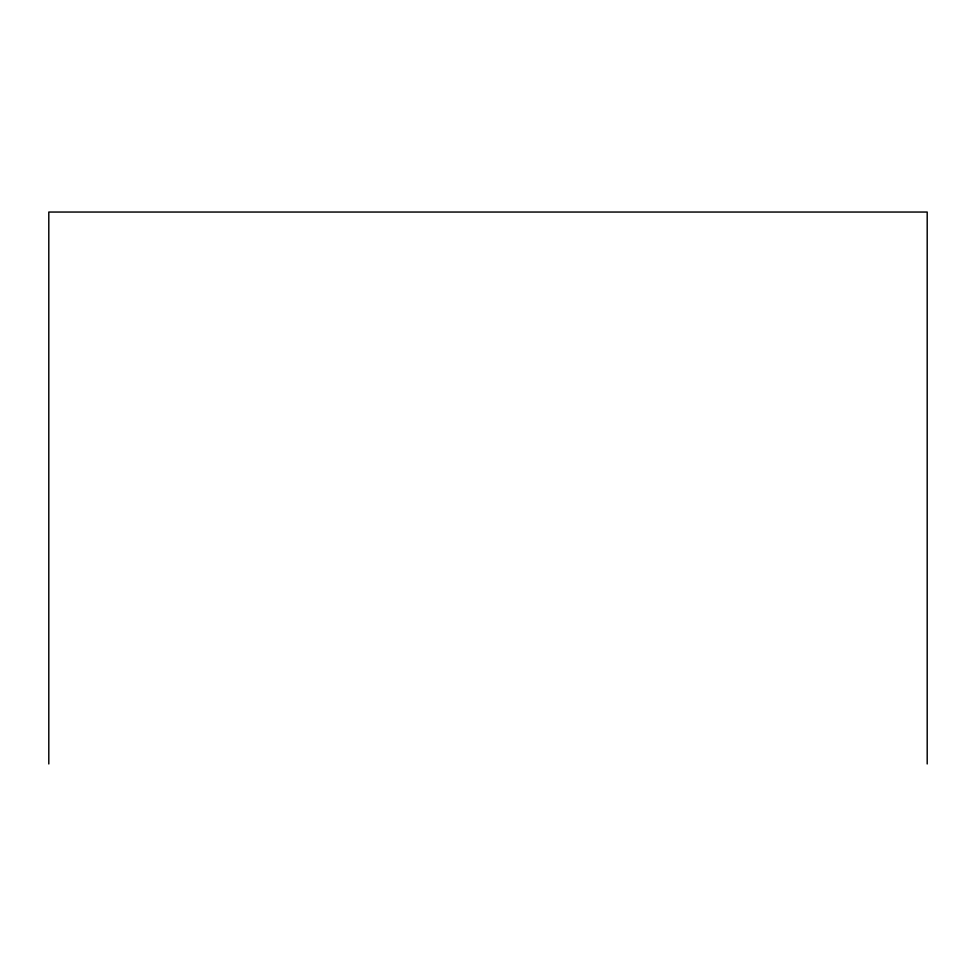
<?xml version="1.0" encoding="UTF-8"?>
<svg xmlns="http://www.w3.org/2000/svg" width="976" height="976" viewBox="0 0 976 976"><rect width="100%" height="100%" fill="white"/><g stroke="black" fill="none" stroke-linecap="round" stroke-linejoin="round"><path stroke-width="1.46" d="M927.2 763.952L927.2 212.048L48.8 212.048L48.8 763.952"/></g></svg>
